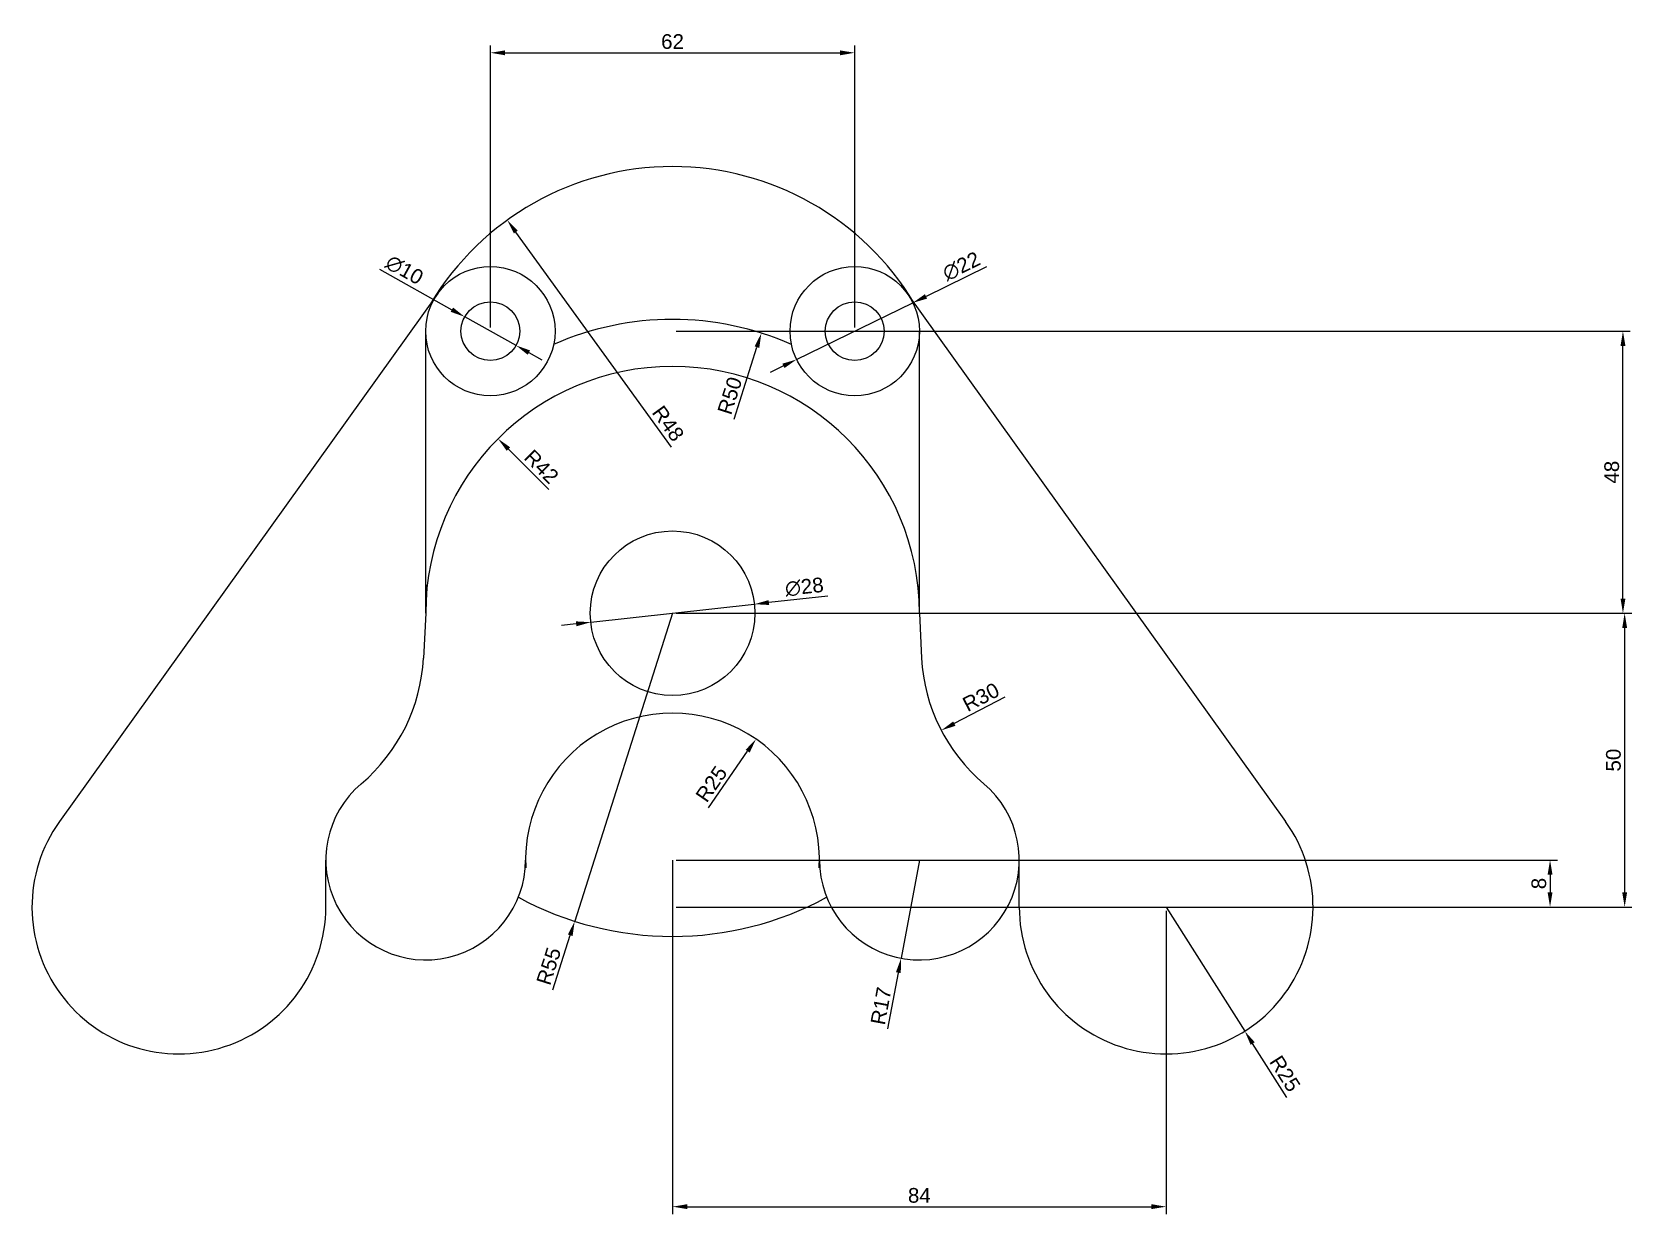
# Model space of a CAD drawing. Header units: millimetres. Extents: x 2111 to 2383, y 1838 to 2039.
import ezdxf

# ---------------------------------------------------------------- set-up
doc = ezdxf.new("R2010")
doc.units = ezdxf.units.MM
doc.styles.get("Standard").update_dxf_attribs({"font": 'arial.ttf'})
doc.dimstyles.new('ISO-25', dxfattribs={"dimtxt": 2.5, "dimasz": 2.5, "dimexe": 1.25, "dimexo": 0.625, "dimtad": 1, "dimtxsty": 'Standard', "dimcen": 2.5, "dimadec": 0, "dimazin": 0, "dimtfac": 1, "dimtmove": 0, "dimatfit": 3, "dimfxl": 1, "dimarcsym": 0})

# ---------------------------------------------------------------- blocks, each defined once
blk = doc.blocks.new('*D2')
at = {"color": 0, "lineweight": -2, "transparency": 16777216}
blk.add_line((2198.92, 1961.1), (2192.06, 1967.96), dxfattribs=at)
at = {"color": 0, "transparency": 16777216}
blk.add_solid([(2192.36, 1968.25), (2191.77, 1967.66), (2190.29, 1969.72)], dxfattribs=at)
at = {"layer": 'Defpoints', "color": 0, "transparency": 16777216}
for p in [(2190.29, 1969.72), (2219.99, 1940.02)]:
    blk.add_point(p, dxfattribs=at)
at = {"color": 0, "transparency": 16777216, "insert": (2197.7, 1964.97), "char_height": 2.5, "attachment_point": 5, "rotation": 314.9975}
blk.add_mtext('R42', dxfattribs=at)
blk = doc.blocks.new('*D3')
at = {"color": 0, "lineweight": -2, "transparency": 16777216}
blk.add_line((2230.46, 1973.03), (2234.36, 1985.3), dxfattribs=at)
at = {"color": 0, "transparency": 16777216}
blk.add_solid([(2233.96, 1985.43), (2234.75, 1985.17), (2235.11, 1987.68)], dxfattribs=at)
at = {"layer": 'Defpoints', "color": 0, "transparency": 16777216}
for p in [(2235.11, 1987.68), (2219.99, 1940.02)]:
    blk.add_point(p, dxfattribs=at)
at = {"color": 0, "transparency": 16777216, "insert": (2229.74, 1977.04), "char_height": 2.5, "attachment_point": 5, "rotation": 72.3981}
blk.add_mtext('R50', dxfattribs=at)
blk = doc.blocks.new('*D4')
at = {"color": 0, "lineweight": -2, "transparency": 16777216}
blk.add_line((2219.82, 1968.26), (2193.33, 2004.89), dxfattribs=at)
at = {"color": 0, "transparency": 16777216}
blk.add_solid([(2193.67, 2005.14), (2192.99, 2004.65), (2191.86, 2006.92)], dxfattribs=at)
at = {"layer": 'Defpoints', "color": 0, "transparency": 16777216}
for p in [(2191.86, 2006.92), (2219.99, 1968.02)]:
    blk.add_point(p, dxfattribs=at)
at = {"color": 0, "transparency": 16777216, "insert": (2219.24, 1972.3), "char_height": 2.5, "attachment_point": 5, "rotation": 305.875}
blk.add_mtext('R48', dxfattribs=at)
blk = doc.blocks.new('*D5')
at = {"color": 0, "lineweight": -2, "transparency": 16777216}
blk.add_line((2226.12, 1906.9), (2232.77, 1916.54), dxfattribs=at)
at = {"color": 0, "transparency": 16777216}
blk.add_solid([(2232.43, 1916.78), (2233.12, 1916.3), (2234.19, 1918.6)], dxfattribs=at)
at = {"layer": 'Defpoints', "color": 0, "transparency": 16777216}
for p in [(2234.19, 1918.6), (2219.99, 1898.02)]:
    blk.add_point(p, dxfattribs=at)
at = {"color": 0, "transparency": 16777216, "insert": (2226.61, 1910.96), "char_height": 2.5, "attachment_point": 5, "rotation": 55.3821}
blk.add_mtext('R25', dxfattribs=at)
blk = doc.blocks.new('*D6')
at = {"color": 0, "lineweight": -2, "transparency": 16777216}
for p, q in [((2219.99, 1940.02), (2203.34, 1887.6)), ((2199.64, 1875.94), (2202.59, 1885.22))]:
    blk.add_line(p, q, dxfattribs=at)
at = {"color": 0, "transparency": 16777216}
blk.add_solid([(2202.19, 1885.35), (2202.98, 1885.09), (2203.34, 1887.6)], dxfattribs=at)
at = {"layer": 'Defpoints', "color": 0, "transparency": 16777216}
for p in [(2219.99, 1940.02), (2203.34, 1887.6)]:
    blk.add_point(p, dxfattribs=at)
at = {"color": 0, "transparency": 16777216, "insert": (2198.93, 1879.96), "char_height": 2.5, "attachment_point": 5, "rotation": 72.3811}
blk.add_mtext('R55', dxfattribs=at)
blk = doc.blocks.new('*D7')
at = {"color": 0, "lineweight": -2, "transparency": 16777216}
for p, q in [((2261.99, 1898.02), (2258.88, 1881.31)), ((2256.64, 1869.29), (2258.42, 1878.85))]:
    blk.add_line(p, q, dxfattribs=at)
at = {"color": 0, "transparency": 16777216}
blk.add_solid([(2258.01, 1878.93), (2258.83, 1878.78), (2258.88, 1881.31)], dxfattribs=at)
at = {"layer": 'Defpoints', "color": 0, "transparency": 16777216}
for p in [(2261.99, 1898.02), (2258.88, 1881.31)]:
    blk.add_point(p, dxfattribs=at)
at = {"color": 0, "transparency": 16777216, "insert": (2255.46, 1873.19), "char_height": 2.5, "attachment_point": 5, "rotation": 79.4559}
blk.add_mtext('R17', dxfattribs=at)
blk = doc.blocks.new('*D8')
at = {"color": 0, "lineweight": -2, "transparency": 16777216}
for p, q in [((2303.99, 1890.02), (2317.37, 1868.9)), ((2324.54, 1857.59), (2318.71, 1866.79))]:
    blk.add_line(p, q, dxfattribs=at)
at = {"color": 0, "transparency": 16777216}
blk.add_solid([(2319.06, 1867.02), (2318.36, 1866.57), (2317.37, 1868.9)], dxfattribs=at)
at = {"layer": 'Defpoints', "color": 0, "transparency": 16777216}
for p in [(2303.99, 1890.02), (2317.37, 1868.9)]:
    blk.add_point(p, dxfattribs=at)
at = {"color": 0, "transparency": 16777216, "insert": (2324.21, 1861.67), "char_height": 2.5, "attachment_point": 5, "rotation": 302.3546}
blk.add_mtext('R25', dxfattribs=at)
blk = doc.blocks.new('*D9')
at = {"color": 0, "lineweight": -2, "transparency": 16777216}
blk.add_line((2276.56, 1925.71), (2267.94, 1921.23), dxfattribs=at)
at = {"color": 0, "transparency": 16777216}
blk.add_solid([(2267.74, 1921.6), (2268.13, 1920.86), (2265.72, 1920.08)], dxfattribs=at)
at = {"layer": 'Defpoints', "color": 0, "transparency": 16777216}
for p in [(2292.34, 1933.91), (2265.72, 1920.08)]:
    blk.add_point(p, dxfattribs=at)
at = {"color": 0, "transparency": 16777216, "insert": (2272.48, 1925.74), "char_height": 2.5, "attachment_point": 5, "rotation": 27.4493}
blk.add_mtext('R30', dxfattribs=at)
blk = doc.blocks.new('*D10')
at = {"color": 0, "lineweight": -2, "transparency": 16777216}
for p, q in [((2170.11, 1998.55), (2182.44, 1991.67)), ((2193.36, 1985.59), (2184.62, 1990.46)), ((2195.54, 1984.37), (2197.73, 1983.15))]:
    blk.add_line(p, q, dxfattribs=at)
at = {"color": 0, "transparency": 16777216}
for points in [[(2182.64, 1992.04), (2182.24, 1991.31), (2184.62, 1990.46)], [(2195.75, 1984.74), (2195.34, 1984.01), (2193.36, 1985.59)]]:
    blk.add_solid(points, dxfattribs=at)
at = {"layer": 'Defpoints', "color": 0, "transparency": 16777216}
for p in [(2184.62, 1990.46), (2193.36, 1985.59)]:
    blk.add_point(p, dxfattribs=at)
at = {"color": 0, "transparency": 16777216, "insert": (2174.36, 1998.43), "char_height": 2.5, "attachment_point": 5, "rotation": 330.8663}
blk.add_mtext('∅10', dxfattribs=at)
blk = doc.blocks.new('*D11')
at = {"color": 0, "lineweight": -2, "transparency": 16777216}
for p, q in [((2273.39, 1998.94), (2263.13, 1993.94)), ((2241.1, 1983.2), (2260.88, 1992.84)), ((2238.86, 1982.11), (2236.61, 1981.01))]:
    blk.add_line(p, q, dxfattribs=at)
at = {"color": 0, "transparency": 16777216}
for points in [[(2262.94, 1994.31), (2263.31, 1993.56), (2260.88, 1992.84)], [(2238.67, 1982.48), (2239.04, 1981.74), (2241.1, 1983.2)]]:
    blk.add_solid(points, dxfattribs=at)
at = {"layer": 'Defpoints', "color": 0, "transparency": 16777216}
for p in [(2260.88, 1992.84), (2241.1, 1983.2)]:
    blk.add_point(p, dxfattribs=at)
at = {"color": 0, "transparency": 16777216, "insert": (2269.15, 1999.06), "char_height": 2.5, "attachment_point": 5, "rotation": 25.979}
blk.add_mtext('∅22', dxfattribs=at)
blk = doc.blocks.new('*D12')
at = {"color": 0, "lineweight": -2, "transparency": 16777216}
for p, q in [((2206.08, 1938.49), (2233.91, 1941.56)), ((2246.39, 1942.94), (2236.39, 1941.83)), ((2203.59, 1938.21), (2201.11, 1937.94))]:
    blk.add_line(p, q, dxfattribs=at)
at = {"color": 0, "transparency": 16777216}
for points in [[(2236.35, 1942.25), (2236.44, 1941.42), (2233.91, 1941.56)], [(2203.55, 1938.63), (2203.64, 1937.8), (2206.08, 1938.49)]]:
    blk.add_solid(points, dxfattribs=at)
at = {"layer": 'Defpoints', "color": 0, "transparency": 16777216}
for p in [(2233.91, 1941.56), (2206.08, 1938.49)]:
    blk.add_point(p, dxfattribs=at)
at = {"color": 0, "transparency": 16777216, "insert": (2242.42, 1944.48), "char_height": 2.5, "attachment_point": 5, "rotation": 6.3002}
blk.add_mtext('∅28', dxfattribs=at)
blk = doc.blocks.new('*D13')
at = {"color": 0, "lineweight": -2, "transparency": 16777216}
for p, q in [((2188.99, 1988.65), (2188.99, 2036.64)), ((2250.99, 1988.65), (2250.99, 2036.64)), ((2191.49, 2035.39), (2248.49, 2035.39))]:
    blk.add_line(p, q, dxfattribs=at)
at = {"color": 0, "transparency": 16777216}
for points in [[(2191.49, 2035.8), (2191.49, 2034.97), (2188.99, 2035.39)], [(2248.49, 2035.8), (2248.49, 2034.97), (2250.99, 2035.39)]]:
    blk.add_solid(points, dxfattribs=at)
at = {"layer": 'Defpoints', "color": 0, "transparency": 16777216}
for p in [(2250.99, 2035.39), (2188.99, 1988.02), (2250.99, 1988.02)]:
    blk.add_point(p, dxfattribs=at)
at = {"color": 0, "transparency": 16777216, "insert": (2219.99, 2037.29), "char_height": 2.5, "attachment_point": 5}
blk.add_mtext('62', dxfattribs=at)
blk = doc.blocks.new('*D14')
at = {"color": 0, "lineweight": -2, "transparency": 16777216}
for p, q in [((2219.99, 1897.4), (2219.99, 1837.78)), ((2303.99, 1889.4), (2303.99, 1837.78)), ((2222.49, 1839.03), (2301.49, 1839.03))]:
    blk.add_line(p, q, dxfattribs=at)
at = {"color": 0, "transparency": 16777216}
for points in [[(2222.49, 1839.45), (2222.49, 1838.62), (2219.99, 1839.03)], [(2301.49, 1839.45), (2301.49, 1838.62), (2303.99, 1839.03)]]:
    blk.add_solid(points, dxfattribs=at)
at = {"layer": 'Defpoints', "color": 0, "transparency": 16777216}
for p in [(2219.99, 1898.02), (2303.99, 1890.02), (2303.99, 1839.03)]:
    blk.add_point(p, dxfattribs=at)
at = {"color": 0, "transparency": 16777216, "insert": (2261.99, 1840.94), "char_height": 2.5, "attachment_point": 5}
blk.add_mtext('84', dxfattribs=at)
blk = doc.blocks.new('*D16')
at = {"color": 0, "lineweight": -2, "transparency": 16777216}
for p, q in [((2220.62, 1940.02), (2383.26, 1940.02)), ((2382.01, 1937.52), (2382.01, 1892.52)), ((2220.62, 1890.02), (2383.26, 1890.02))]:
    blk.add_line(p, q, dxfattribs=at)
at = {"color": 0, "transparency": 16777216}
for points in [[(2381.6, 1937.52), (2382.43, 1937.52), (2382.01, 1940.02)], [(2381.6, 1892.52), (2382.43, 1892.52), (2382.01, 1890.02)]]:
    blk.add_solid(points, dxfattribs=at)
at = {"layer": 'Defpoints', "color": 0, "transparency": 16777216}
for p in [(2219.99, 1940.02), (2219.99, 1890.02), (2382.01, 1890.02)]:
    blk.add_point(p, dxfattribs=at)
at = {"color": 0, "transparency": 16777216, "insert": (2380.11, 1915.02), "char_height": 2.5, "attachment_point": 5, "rotation": 90}
blk.add_mtext('50', dxfattribs=at)
blk = doc.blocks.new('*D17')
at = {"color": 0, "lineweight": -2, "transparency": 16777216}
for p, q in [((2220.62, 1988.02), (2382.97, 1988.02)), ((2381.72, 1942.52), (2381.72, 1985.52)), ((2220.62, 1940.02), (2382.97, 1940.02))]:
    blk.add_line(p, q, dxfattribs=at)
at = {"color": 0, "transparency": 16777216}
for points in [[(2381.31, 1985.52), (2382.14, 1985.52), (2381.72, 1988.02)], [(2381.31, 1942.52), (2382.14, 1942.52), (2381.72, 1940.02)]]:
    blk.add_solid(points, dxfattribs=at)
at = {"layer": 'Defpoints', "color": 0, "transparency": 16777216}
for p in [(2219.99, 1988.02), (2381.72, 1988.02), (2219.99, 1940.02)]:
    blk.add_point(p, dxfattribs=at)
at = {"color": 0, "transparency": 16777216, "insert": (2379.82, 1964.02), "char_height": 2.5, "attachment_point": 5, "rotation": 90}
blk.add_mtext('48', dxfattribs=at)
blk = doc.blocks.new('*D18')
at = {"color": 0, "lineweight": -2, "transparency": 16777216}
for p, q in [((2220.62, 1898.02), (2370.57, 1898.02)), ((2369.32, 1895.52), (2369.32, 1892.52)), ((2220.62, 1890.02), (2370.57, 1890.02))]:
    blk.add_line(p, q, dxfattribs=at)
at = {"color": 0, "transparency": 16777216}
for points in [[(2368.9, 1895.52), (2369.73, 1895.52), (2369.32, 1898.02)], [(2368.9, 1892.52), (2369.73, 1892.52), (2369.32, 1890.02)]]:
    blk.add_solid(points, dxfattribs=at)
at = {"layer": 'Defpoints', "color": 0, "transparency": 16777216}
for p in [(2219.99, 1898.02), (2219.99, 1890.02), (2369.32, 1890.02)]:
    blk.add_point(p, dxfattribs=at)
at = {"color": 0, "transparency": 16777216, "insert": (2367.42, 1894.02), "char_height": 2.5, "attachment_point": 5, "rotation": 90}
blk.add_mtext('8', dxfattribs=at)

msp = doc.modelspace()

# ---------------------------------------------------------------- linework, layer by layer
for p, q in [((2180.05, 1994.43), (2115.67, 1904.585)), ((2259.933, 1994.43), (2324.313, 1904.585)), ((2177.991, 1940.023), (2177.991, 1988.023)), ((2261.991, 1940.023), (2261.991, 1988.023)), ((2177.991, 1940.023), (2177.603, 1932.387)), ((2261.991, 1940.023), (2262.38, 1932.387)), ((2160.991, 1890.023), (2160.991, 1898.023)), ((2219.991, 1898.023), (2219.991, 1890.023)), ((2278.991, 1890.023), (2278.991, 1898.023))]:
    msp.add_line(p, q)
for centre, radius in [((2188.991, 1988.023), 11), ((2250.991, 1988.023), 11), ((2188.991, 1988.023), 5), ((2250.991, 1988.023), 5), ((2219.991, 1940.023), 14)]:
    msp.add_circle(centre, radius)
for centre, radius, start, end in [((2219.991, 1968.023), 48, 31.06055, 148.93945), ((2219.991, 1940.023), 50, 66.12302, 113.87698), ((2219.991, 1940.023), 42, 0, 180), ((2219.991, 1968.023), 48, 208.95502, 209.50895), ((2219.991, 1968.023), 48, 330.49105, 331.04498), ((2147.642, 1933.911), 30, 310.22086, 357.08908), ((2292.341, 1933.911), 30, 182.91092, 229.77914), ((2219.991, 1898.023), 25, 356.9701, 183.0299), ((2177.991, 1898.023), 17, 130.22086, 0), ((2261.991, 1898.023), 17, 180, 49.77914), ((2135.991, 1890.023), 25, 144.37601, 360), ((2303.991, 1890.023), 25, 180, 35.62399), ((2219.991, 1940.023), 50, 239.93676, 240.04623), ((2219.991, 1940.023), 50, 299.95377, 300.06324), ((2219.991, 1940.023), 55, 241.51878, 298.48122)]:
    msp.add_arc(centre, radius, start, end)

# ---------------------------------------------------------------- dimensions: what is measured, and where the dimension line sits
for base, p1, p2, picture, middle in [((2250.991, 2035.387), (2188.991, 1988.023), (2250.991, 1988.023), '*D13', (2219.991, 2037.288)), ((2303.991, 1839.034), (2219.991, 1898.023), (2303.991, 1890.023), '*D14', (2261.991, 1840.935))]:
    dim = msp.add_linear_dim(base=base, p1=p1, p2=p2, dimstyle='ISO-25')
    dim.commit()
    dim.dimension.update_dxf_attribs({"geometry": picture, "text_midpoint": middle})
for center, mpoint, picture, middle in [((2219.991, 1968.023), (2191.863, 2006.918), '*D4', (2217.703, 1971.188)), ((2219.991, 1940.023), (2235.111, 1987.682), '*D3', (2231.552, 1976.464)), ((2219.991, 1940.023), (2190.294, 1969.723), '*D2', (2196.374, 1963.642)), ((2292.341, 1933.911), (2265.718, 1920.082), '*D9', (2273.357, 1924.05)), ((2219.991, 1898.023), (2234.194, 1918.597), '*D5', (2228.173, 1909.875)), ((2303.991, 1890.023), (2317.37, 1868.905), '*D8', (2322.6, 1860.649))]:
    dim = msp.add_radius_dim(center=center, mpoint=mpoint, dimstyle='ISO-25')
    dim.commit()
    dim.dimension.update_dxf_attribs({"geometry": picture, "text_midpoint": middle, "dimtype": 164})
for p1, p2, picture, middle in [((2193.359, 1985.589), (2184.624, 1990.458), '*D10', (2173.405, 1996.711)), ((2241.103, 1983.205), (2260.88, 1992.842), '*D11', (2270.012, 1997.291))]:
    dim = msp.add_diameter_dim_2p(p1=p1, p2=p2, dimstyle='ISO-25')
    dim.commit()
    dim.dimension.update_dxf_attribs({"geometry": picture, "text_midpoint": middle, "dimtype": 163})
for base, p1, p2, picture, middle in [((2381.722, 1988.023), (2219.991, 1940.023), (2219.991, 1988.023), '*D17', (2379.821, 1964.023)), ((2382.012, 1890.023), (2219.991, 1940.023), (2219.991, 1890.023), '*D16', (2380.111, 1915.023)), ((2369.317, 1890.023), (2219.991, 1898.023), (2219.991, 1890.023), '*D18', (2367.416, 1894.023))]:
    dim = msp.add_linear_dim(base=base, p1=p1, p2=p2, angle=90, dimstyle='ISO-25')
    dim.commit()
    dim.dimension.update_dxf_attribs({"geometry": picture, "text_midpoint": middle})
dim = msp.add_diameter_dim_2p(p1=(2206.076, 1938.487), p2=(2233.907, 1941.56), dimstyle='ISO-25')
dim.commit()
dim.dimension.update_dxf_attribs({"geometry": '*D12', "text_midpoint": (2242.416, 1944.482)})
for center, mpoint, picture, middle in [((2219.991, 1940.023), (2203.344, 1887.603), '*D6', (2198.927, 1879.961)), ((2261.991, 1898.023), (2258.881, 1881.31), '*D7', (2255.456, 1873.188))]:
    dim = msp.add_radius_dim(center=center, mpoint=mpoint, dimstyle='ISO-25')
    dim.commit()
    dim.dimension.update_dxf_attribs({"geometry": picture, "text_midpoint": middle})

doc.saveas('drawing.dxf')
